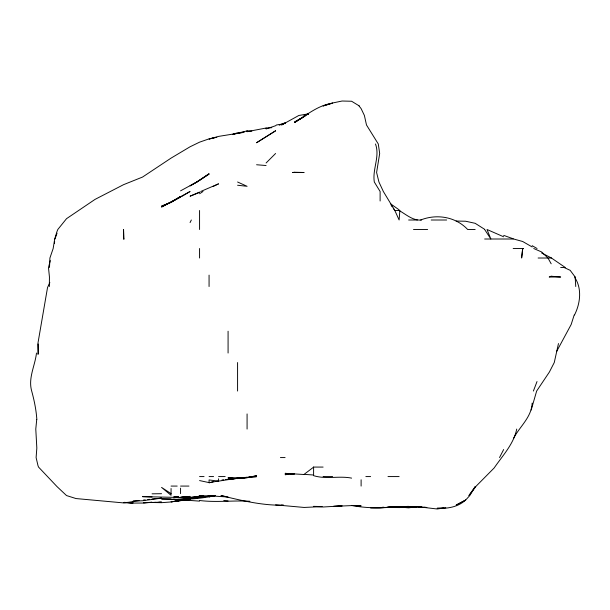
<?xml version="1.0" encoding="UTF-8"?>
<svg xmlns="http://www.w3.org/2000/svg" width="610" height="610" viewBox="0 0 610 610"><rect width="100%" height="100%" fill="white"/><g stroke="black" fill="none" stroke-linecap="round" stroke-linejoin="round"><path stroke-width="0.91" d="M49.349 286.525L49.441 277.016L48.48 267.515L50.302 260.607M49.502 267.515L49.913 258.015L53.161 248.506L54.694 239.006L57.027 231.426L57.797 229.505L66.528 218.677L95.038 199.394L123.548 184.677L142.549 177.052L171.059 158.12L190.068 146.781L199.569 142.16L209.07 138.859L216.847 137.273M36.722 419.558L35.784 429.059L36.829 448.068L36.112 457.569L38.018 465.743L38.544 467.077L57.027 486.612L66.528 495.564L76.029 498.561L123.548 502.907L133.049 501.999L123.548 502.648L133.049 502.983L124.493 502.365M522.663 248.949L521.641 258.015L522.663 248.506L522.663 248.949L523.517 248.506L513.163 248.506M54.427 243.329L54.641 241.598M36.486 353.037C35.067 365.786 27.968 378.009 31.689 391.048C34.236 400.381 36.203 409.889 36.844 419.558M38.018 342.789L47.527 287.569L49.852 282.56M532.164 403.08C531.516 417.492 519.575 426.588 513.445 438.567M558.478 343.537L554.261 362.546L549.381 372.047L536.647 391.048L531.165 410.057M516.731 429.059C513.666 444.187 502.571 455.632 494.153 467.969L476.227 486.078L468.922 495.579L475.152 486.688L469.769 495.579L465.643 500.063L456.143 505.088L465.643 500.002C457.996 507.169 447.221 508.832 437.141 508.275L443.79 507.833M574.17 315.027L571.151 324.535L556.64 351.459M54.976 239.006L57.027 233.211M533.392 391.048L537.021 381.547M574.483 315.027C580.24 303.696 582.161 288.942 574.971 277.809M190.068 222.581L191.342 220.004M499.529 457.569L503.654 449.524M266.09 162.984L275.59 153.484M199.569 193.766L202.993 191.494M209.07 174.17L196.816 181.993L180.56 190.846M303.307 117.082L294.599 122.534C306.662 114.985 318.054 105.278 332.61 103.136L323.102 105.965L332.61 102.983L342.111 101.016L351.612 101.252L359.351 105.965M196.771 181.993L209.07 173.766L199.569 180.377L190.068 185.89L196.969 181.993M180.56 197.183L161.558 207.042L190.068 191.494L181.353 196.702M304.1 116.586L294.599 122.015L303.307 117.128M304.1 116.685L305.518 115.877M285.091 123.037L281.599 124.974L298.847 115.473L308.416 113.864L304.1 115.229L307.554 114.573M171.692 202.047L180.56 196.504L171.059 202.223M213.027 186.523L218.571 183.831L200.72 191.494M199.569 192.058L190.068 196.191L199.569 192.424M171.059 202.2L161.558 206.157L171.059 202.39M266.09 128.962L275.59 125.729L276.483 124.974L283.368 123.944M308.416 114.017L304.1 115.473L308.416 114.047M251.831 131.18L247.081 130.822L237.58 133.514L242.765 132.538M420.648 220.004C436.691 213.675 455.662 216.695 467.679 229.505L475.152 229.505M213.393 481.664L209.07 482.769L218.571 480.909M214.255 137.875L209.07 139.019L218.571 136.396L236.68 133.483M236.726 133.544L232.456 134.475L237.58 132.736L244.488 131.996M281.721 124.425L279.189 124.974L285.091 122.823L285.091 123.685M271.785 127.696L266.09 128.031L247.081 131.653M252.349 476.578L256.581 475.716L247.081 477.775L237.58 477.927L256.581 476.654L248.979 477.18M209.863 496.006L212.143 495.579M199.569 480.566L209.07 482.609L209.07 479.956L218.571 481.13L239.311 477.935M214.895 495.732L209.07 496.807L215.315 495.579C201.742 498.522 187.781 499.682 173.911 499.293M173.652 496.799C183.602 498.698 193.637 497.211 203.504 495.579M180.56 497.63L190.068 497.6L203.694 495.579M248.842 477.104L251.472 476.707M214.24 495.579L190.068 498.469L199.569 497.455M171.921 501.664L180.56 500.429L171.059 501.969L161.558 502.671L152.058 502.51L155.855 502.35M445.773 507.764L437.141 508.984L418.132 506.75L421.586 507.032M200.431 497.333L203.885 496.86M205.616 496.624L208.208 496.265M417.27 506.651L408.631 507.848L401.716 507.223M143.419 500.086L145.142 499.857M147.734 499.521L149.465 499.293M173.652 499.27L171.059 499.605L174.513 499.293M180.56 500.612L190.068 499.369L171.059 501.786L190.068 499.529L180.56 500.566L190.068 500.459L199.569 501.123M222.032 479.948L223.756 479.757M225.487 479.567L247.081 477.561L228.079 479.285L237.58 478.08L228.079 478.934L237.58 478.293L228.079 477.561L237.58 478.598L247.081 477.371L242.765 477.661M288.545 474.305L285.091 474.679L294.599 473.978L285.091 473.352L304.1 474.511M290.276 474.122L294.599 473.657M139.095 500.551L133.049 501.161L142.549 500.749L161.558 498.118L152.058 498.957M180.56 497.325L190.068 496.921L180.56 497.333L190.068 496.395L180.56 497.478L142.549 496.647L152.058 496.982M403.881 506.521L408.631 506.399L389.622 506.925L399.123 506.468C383.24 508.275 367.365 508.534 351.612 505.423L361.112 505.865L351.612 505.599L333.556 506.369M389.622 507.055L380.121 507.955L370.621 508M417.27 506.605L399.123 507.581L382.02 507.451M202.871 495.648L199.569 495.899L209.07 495.762L228.079 497.02L220.98 495.579C241.438 500.52 262.14 505.583 283.292 505.194M322.156 506.597L304.1 507.444L275.59 504.882M382.02 507.345L383.919 507.223M387.724 506.963L401.029 506.597M143.502 502.724L152.058 502.266L142.549 503.052L133.049 503.082L124.409 502.373M333.556 506.33L342.111 505.904L323.102 506.994L313.601 506.376L317.406 506.437M421.525 220.004C413.107 220.988 405.963 214.346 399.123 210.496M213.378 495.625L209.07 495.831L214.644 495.617M249.932 501.275C233.142 500.23 216.275 502.632 199.569 500.49M426.687 507.467L418.132 506.91L399.123 507.581M418.132 506.91L406.725 507.223M158.707 502.236L161.558 502.114L143.502 502.777M152.058 493.825L161.558 493.696M408.631 220.004L417.408 220.004M431.194 220.004L446.642 220.004M413.496 229.505L427.633 229.505M484.653 229.505L490.852 239.006L487.032 229.505L503.654 236.787M123.975 239.006L123.548 239.006L123.548 229.505L123.975 239.006L123.548 238.8M484.653 239.006L513.163 239.006M538.119 258.015L551.173 258.015M560.674 267.515L564.075 267.515L570.175 270.329L575.161 277.016L575.756 286.525M574.597 277.016L575.161 277.016M280.417 457.569L285.091 457.569M313.692 467.077L323.102 467.077M199.569 476.578L204.06 476.578M209.07 476.578L213.584 476.578M218.571 476.578L225.174 476.578M323.102 476.578L332.61 476.578M365.855 476.578L370.621 476.578M387.998 476.578L399.123 476.578M171.059 486.078L177.19 486.078M180.56 486.078L188.963 486.078M171.059 498.942L161.558 498.95L180.56 499.544L190.068 498.713L177.708 499.277M456.143 221.049L465.643 221.232L475.152 223.306L484.653 229.322M184.365 497.455L190.068 497.585M281.286 505.088L283.566 505.217M256.581 164.753L266.09 165.524M424.179 507.245L426.771 507.459M223.756 500.596L228.079 500.955M174.513 496.822L178.837 497.188L177.106 496.891M237.58 185.242L247.081 186.302L237.58 181.993M176.244 496.845L178.837 497.142M351.612 478.118C339.038 475.609 326.098 479.544 313.601 475.655M513.65 239.006L522.663 241.491L532.164 246.958M503.654 235.361L513.163 238.777M533.727 248.506L541.665 251.999L547.971 258.015L551.173 263.794M541.665 253.013L551.173 257.847M532.164 245.685L537.052 248.506M565.317 267.515L551.44 258.015M171.059 493.635L161.558 487.398L171.059 495.305L171.059 488.511M390.354 203.656L399.123 209.84M359.031 105.965L361.112 108.603L364.391 115.473L366.488 124.974L378.291 143.983L379.679 153.484L376.599 172.485L378.932 181.993L383.347 191.494L394.838 210.496L399.123 220.004L399.855 210.496L394.838 210.496L393.275 208.292M391.185 205.349L392.23 206.82M375.493 143.983C380.137 156.625 372.237 169.145 374.304 181.993L380.121 191.494L380.121 200.995M361.112 479.765L361.112 486.078M266.09 128.031L266.09 128.512M247.081 130.822L247.081 131.722M247.081 413.946L247.081 429.059M237.58 362.546L237.58 391.048M228.079 331.222L228.079 353.037M218.571 478.812L218.571 481.13M209.07 275.125L209.07 286.525M199.569 210.496L199.569 229.505M199.569 248.506L199.569 258.015M180.56 488.16L180.56 493.642M38.384 353.037L38.018 354.334L38.018 343.537L38.384 353.037M313.601 467.146L304.1 474.359L313.601 475.007L313.601 467.146M275.59 130.799L256.581 142.717L275.59 130.799M551.173 276.238L549.229 277.016L560.674 277.016L551.173 276.238M294.599 172.256L292.571 172.485L304.1 172.485L294.599 172.256"/></g></svg>
